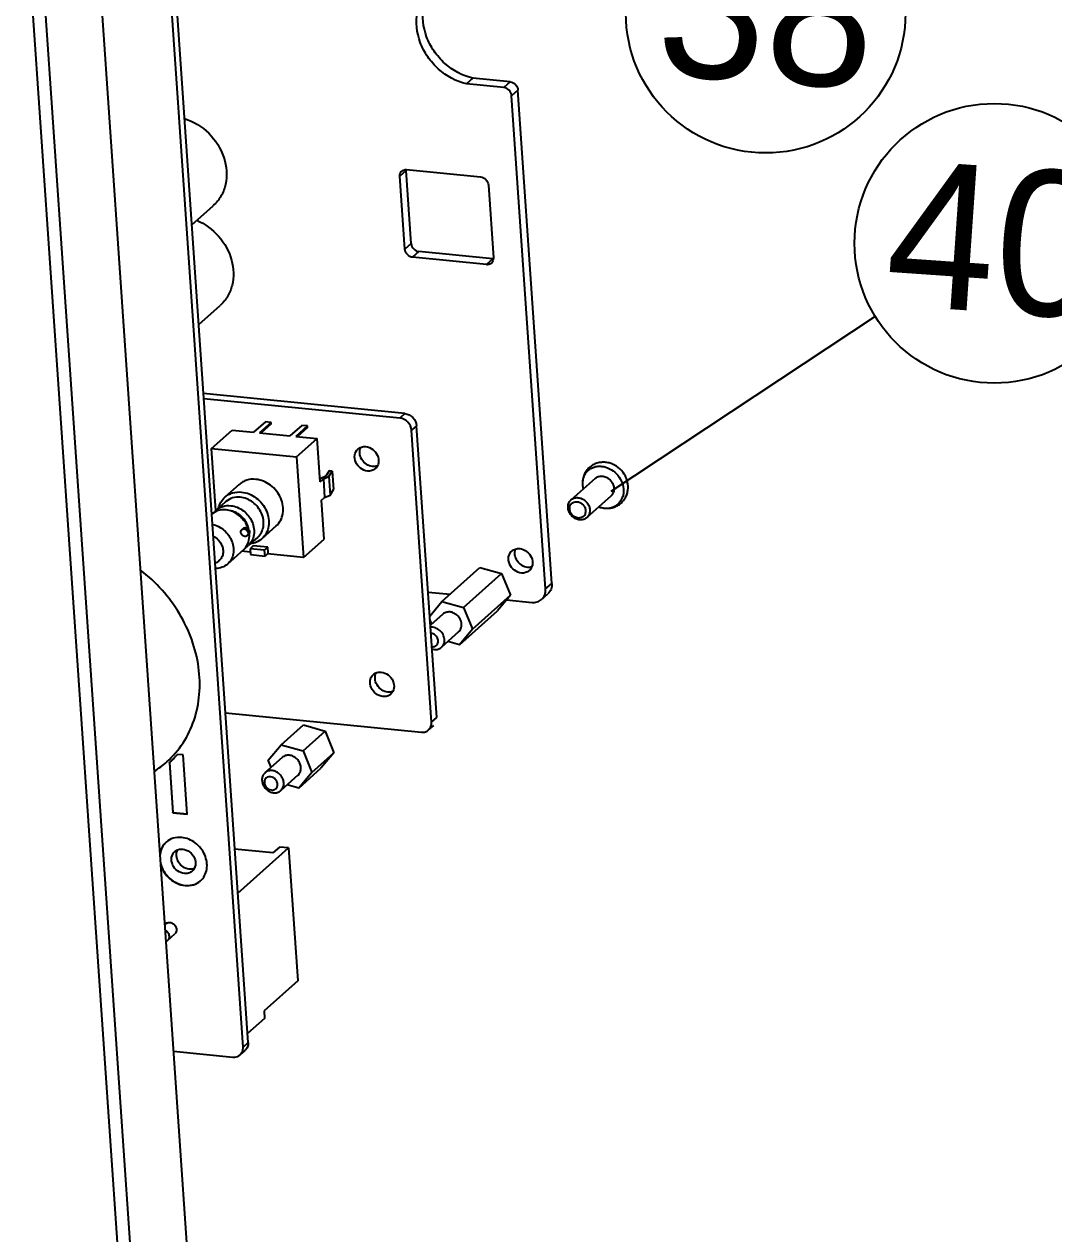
# Model space of a CAD drawing. Extents: x -425 to 6552, y -3049 to 3105.
# Drawn here: x -104.4 to -49, y -1676.7 to -1611.6 of the extents above; entities that cross this region are included whole.
import ezdxf

# ---------------------------------------------------------------- set-up
doc = ezdxf.new("R2010")
doc.units = 0
doc.layers.get('0').update_dxf_attribs({"linetype": 'CONTINUOUS'})
doc.layers.add('DIM', color=1, linetype='CONTINUOUS')
doc.styles.add('TEXTSTYLE_3', font='GOTHIC.TTF')

msp = doc.modelspace()

# ---------------------------------------------------------------- linework, layer by layer
at = {"color": 7, "linetype": 'CONTINUOUS'}
for p, q in [((-92.628, -1666.649), (-97.642, -1593.693)), ((-92.355, -1666.406), (-97.368, -1593.449)), ((-93.716, -1705.391), (-100.826, -1601.94)), ((-96.521, -1708.903), (-103.761, -1603.544)), ((-97.227, -1708.562), (-104.403, -1604.158)), ((-80.261, -1614.516), (-80.603, -1614.821)), ((-78.25, -1614.715), (-80.261, -1614.516)), ((-78.25, -1614.715), (-78.592, -1615.02)), ((-78.592, -1615.02), (-80.603, -1614.821)), ((-77.832, -1615.152), (-78.173, -1615.456)), ((-76.008, -1641.695), (-77.832, -1615.152)), ((-76.349, -1641.999), (-78.173, -1615.456)), ((-83.847, -1619.486), (-84.189, -1619.79)), ((-83.919, -1623.716), (-84.189, -1619.79)), ((-83.578, -1623.412), (-83.847, -1619.486)), ((-83.825, -1619.431), (-79.846, -1619.826)), ((-79.427, -1620.262), (-79.158, -1624.188)), ((-95.379, -1622.399), (-94.231, -1621.377)), ((-83.578, -1623.412), (-83.919, -1623.716)), ((-83.159, -1623.848), (-83.501, -1624.153)), ((-79.179, -1624.243), (-83.159, -1623.848)), ((-79.521, -1624.547), (-83.501, -1624.153)), ((-79.179, -1624.243), (-79.521, -1624.547)), ((-95.01, -1627.767), (-93.863, -1626.744)), ((-83.914, -1632.562), (-94.754, -1631.487)), ((-84.187, -1632.805), (-94.736, -1631.76)), ((-83.914, -1632.562), (-84.187, -1632.805)), ((-94.319, -1634.441), (-93.209, -1633.451)), ((-93.209, -1633.451), (-92.056, -1633.565)), ((-91.423, -1633.002), (-92.056, -1633.565)), ((-91.111, -1633.033), (-91.743, -1633.596)), ((-91.743, -1633.596), (-90.101, -1633.759)), ((-91.105, -1633.112), (-91.658, -1633.605)), ((-91.111, -1633.033), (-91.423, -1633.002)), ((-91.105, -1633.112), (-91.111, -1633.033)), ((-89.469, -1633.196), (-90.101, -1633.759)), ((-89.156, -1633.227), (-89.788, -1633.79)), ((-89.151, -1633.306), (-89.703, -1633.799)), ((-89.156, -1633.227), (-89.469, -1633.196)), ((-89.151, -1633.306), (-89.156, -1633.227)), ((-83.286, -1633.216), (-83.559, -1633.46)), ((-82.48, -1649.164), (-83.559, -1633.46)), ((-82.207, -1648.921), (-83.286, -1633.216)), ((-89.788, -1633.79), (-88.635, -1633.904)), ((-89.745, -1634.894), (-88.635, -1633.904)), ((-88.475, -1636.23), (-88.635, -1633.904)), ((-94.09, -1637.782), (-94.319, -1634.441)), ((-94.319, -1634.441), (-89.745, -1634.894)), ((-89.745, -1634.894), (-89.374, -1640.301)), ((-88.448, -1636.052), (-88.485, -1636.084)), ((-88.475, -1636.23), (-88.304, -1636.078)), ((-88.163, -1635.927), (-88.448, -1636.052)), ((-88.304, -1636.078), (-88.007, -1635.949)), ((-88.304, -1636.078), (-88.236, -1637.072)), ((-87.992, -1635.648), (-88.163, -1635.927)), ((-88.007, -1635.949), (-87.826, -1635.652)), ((-88.007, -1635.949), (-87.939, -1636.943)), ((-87.826, -1635.652), (-87.992, -1635.648)), ((-87.826, -1635.652), (-87.757, -1636.646)), ((-73.681, -1636.045), (-74.979, -1637.203)), ((-92.834, -1636.374), (-93.603, -1637.059)), ((-87.939, -1636.943), (-87.757, -1636.646)), ((-93.546, -1637.295), (-94.058, -1637.751)), ((-88.407, -1637.224), (-88.236, -1637.072)), ((-88.263, -1639.312), (-88.407, -1637.224)), ((-88.236, -1637.072), (-87.939, -1636.943)), ((-72.828, -1637.003), (-74.126, -1638.16)), ((-90.843, -1638.607), (-91.611, -1639.293)), ((-91.839, -1639.209), (-92.351, -1639.666)), ((-89.374, -1640.301), (-88.263, -1639.312)), ((-92.608, -1639.895), (-93.462, -1640.656)), ((-92.234, -1640.018), (-92.695, -1639.972)), ((-92.076, -1639.678), (-92.247, -1639.83)), ((-92.247, -1639.83), (-92.225, -1640.148)), ((-91.465, -1639.908), (-92.247, -1639.83)), ((-91.294, -1639.756), (-92.076, -1639.678)), ((-91.294, -1639.756), (-91.465, -1639.908)), ((-91.443, -1640.226), (-91.465, -1639.908)), ((-91.272, -1640.074), (-91.443, -1640.226)), ((-89.374, -1640.301), (-91.312, -1640.109)), ((-91.272, -1640.074), (-91.294, -1639.756)), ((-92.225, -1640.148), (-91.443, -1640.226)), ((-81.929, -1642.672), (-79.879, -1640.845)), ((-80.76, -1642.998), (-78.71, -1641.17)), ((-79.879, -1640.845), (-78.71, -1641.17)), ((-78.71, -1641.17), (-78.235, -1642.332)), ((-76.349, -1641.999), (-76.008, -1641.695)), ((-82.671, -1642.162), (-81.488, -1642.279)), ((-82.582, -1643.459), (-81.929, -1642.672)), ((-81.929, -1642.672), (-80.76, -1642.998)), ((-80.285, -1644.159), (-78.235, -1642.332)), ((-78.235, -1642.332), (-78.929, -1643.168)), ((-78.443, -1642.581), (-77.077, -1642.717)), ((-76.562, -1642.56), (-76.221, -1642.255)), ((-81.881, -1643.355), (-82.548, -1643.95)), ((-80.979, -1644.995), (-78.929, -1643.168)), ((-80.76, -1642.998), (-80.285, -1644.159)), ((-82.471, -1643.881), (-82.57, -1643.639)), ((-81.028, -1644.313), (-81.95, -1645.135)), ((-80.285, -1644.159), (-80.979, -1644.995)), ((-80.979, -1644.995), (-81.6, -1644.823)), ((-93.574, -1648.657), (-83.026, -1649.703)), ((-82.48, -1649.164), (-82.207, -1648.921)), ((-90.568, -1650.381), (-89.372, -1649.315)), ((-89.399, -1650.712), (-88.204, -1649.646)), ((-89.372, -1649.315), (-88.204, -1649.646)), ((-88.204, -1649.646), (-87.734, -1650.809)), ((-82.64, -1649.585), (-82.367, -1649.341)), ((-91.266, -1651.213), (-90.568, -1650.381)), ((-90.568, -1650.381), (-89.399, -1650.712)), ((-95.844, -1650.93), (-96.157, -1650.899)), ((-96.149, -1650.892), (-96.155, -1650.9)), ((-96.149, -1650.892), (-96.155, -1650.9)), ((-95.625, -1654.111), (-95.844, -1650.93)), ((-90.525, -1651.065), (-91.447, -1651.887)), ((-89.399, -1650.712), (-88.93, -1651.875)), ((-88.93, -1651.875), (-87.734, -1650.809)), ((-87.734, -1650.809), (-88.433, -1651.641)), ((-96.729, -1651.298), (-96.72, -1651.291)), ((-96.728, -1651.299), (-96.719, -1651.292)), ((-96.591, -1651.349), (-96.583, -1651.341)), ((-96.591, -1651.349), (-96.407, -1654.034)), ((-96.583, -1651.341), (-96.398, -1654.026)), ((-91.114, -1651.59), (-91.266, -1651.213)), ((-89.629, -1652.707), (-88.433, -1651.641)), ((-89.671, -1652.022), (-90.594, -1652.845)), ((-88.93, -1651.875), (-89.629, -1652.707)), ((-89.629, -1652.707), (-90.244, -1652.532)), ((-96.407, -1654.034), (-96.398, -1654.026)), ((-96.407, -1654.034), (-95.625, -1654.111)), ((-96.398, -1654.026), (-95.617, -1654.103)), ((-91.02, -1656.204), (-93.07, -1656)), ((-92.907, -1658.37), (-90.173, -1655.932)), ((-90.661, -1655.884), (-91.02, -1656.204)), ((-90.173, -1655.932), (-90.661, -1655.884)), ((-90.173, -1655.932), (-89.681, -1663.089)), ((-96.831, -1660.063), (-96.777, -1660.014)), ((-96.697, -1660.917), (-96.293, -1660.557)), ((-89.681, -1663.089), (-91.492, -1664.703)), ((-91.492, -1664.703), (-91.464, -1665.101)), ((-91.464, -1665.101), (-92.388, -1665.924)), ((-92.628, -1666.649), (-92.355, -1666.406)), ((-96.363, -1666.871), (-93.173, -1667.188)), ((-92.788, -1667.07), (-92.514, -1666.826))]:
    msp.add_line(p, q, dxfattribs=at)
for centre, radius, start, end in [((-83.454, -1619.458), 0.394, 175.89935, 183.95154), ((-79.142, -1623.863), 0.381, 264.33562, 267.40349), ((-73.402, -1636.311), 0.958, 158.93271, 162.61471), ((-73.108, -1636.321), 1.256, 192.38918, 193.87202), ((-93.444, -1638.439), 0.922, 131.74319, 142.51537), ((-73.036, -1636.403), 1.256, 249.56147, 251.05426), ((-93.692, -1639.176), 1.412, 18.74615, 23.43953), ((-93.459, -1638.976), 1.151, 16.03614, 19.62743), ((-93.659, -1639.165), 1.376, 16.55068, 18.73362), ((-93.412, -1638.963), 1.103, 8.70812, 16.05714), ((-93.525, -1639.138), 1.24, 3.93314, 5.4574), ((-93.488, -1639.136), 1.203, 358.72903, 3.95216), ((-92.964, -1638.978), 0.922, 300.98126, 311.68909), ((-100.066, -1647.556), 5.144, 312.49492, 319.46043), ((-100.054, -1647.552), 5.138, 312.49178, 318.30078), ((-100.068, -1647.539), 5.158, 318.30008, 319.34452), ((-100.096, -1647.518), 5.064, 302.2136, 311.69609), ((-100.085, -1647.515), 5.059, 302.11692, 311.57221), ((-96.091, -1656.36), 0.997, 131.72857, 134.61807), ((-95.567, -1656.948), 0.995, 303.99681, 311.72581), ((-96.608, -1660.203), 0.262, 131.78916, 145.47754), ((-96.608, -1660.204), 0.263, 118.1933, 131.6561)]:
    msp.add_arc(centre, radius, start, end, dxfattribs=at)
for points, knots in [([(-80.261, -1614.516), (-80.815, -1614.389), (-81.613, -1613.953), (-82.376, -1613.078), (-82.905, -1612.072), (-83.036, -1610.922), (-82.677, -1609.918), (-82.355, -1609.513), (-82.169, -1609.347)], [0, 0, 0, 0, 0.257926, 0.391345, 0.523152, 0.77035, 0.886842, 1, 1, 1, 1]), ([(-80.603, -1614.821), (-81.157, -1614.694), (-81.955, -1614.257), (-82.717, -1613.383), (-83.246, -1612.377), (-83.378, -1611.227), (-83.019, -1610.223), (-82.697, -1609.818), (-82.511, -1609.651)], [0, 0, 0, 0, 0.257926, 0.391345, 0.523152, 0.77035, 0.886842, 1, 1, 1, 1]), ([(-78.25, -1614.715), (-78.144, -1614.726), (-77.938, -1614.835), (-77.839, -1615.045), (-77.832, -1615.152)], [0, 0, 0, 0, 0.497737, 1, 1, 1, 1]), ([(-78.173, -1615.456), (-78.181, -1615.349), (-78.28, -1615.139), (-78.486, -1615.03), (-78.592, -1615.02)], [0, 0, 0, 0, 0.502263, 1, 1, 1, 1]), ([(-95.77, -1616.687), (-95.286, -1616.838), (-94.382, -1617.404), (-93.554, -1618.713), (-93.447, -1619.994), (-93.78, -1620.874), (-94.067, -1621.23), (-94.232, -1621.376)], [0, 0, 0, 0, 0.260455, 0.523712, 0.770254, 0.886693, 1, 1, 1, 1]), ([(-84.189, -1619.79), (-84.193, -1619.738), (-84.18, -1619.632), (-84.12, -1619.543), (-84.083, -1619.51)], [0, 0, 0, 0, 0.513892, 1, 1, 1, 1]), ([(-84.083, -1619.51), (-84.032, -1619.465), (-83.94, -1619.428), (-83.849, -1619.429), (-83.825, -1619.431)], [0, 0, 0, 0, 0.738169, 1, 1, 1, 1]), ([(-79.846, -1619.826), (-79.74, -1619.836), (-79.534, -1619.945), (-79.435, -1620.155), (-79.427, -1620.262)], [0, 0, 0, 0, 0.497737, 1, 1, 1, 1]), ([(-95.115, -1622.16), (-94.668, -1622.351), (-93.859, -1622.954), (-93.147, -1624.237), (-93.097, -1625.446), (-93.432, -1626.27), (-93.706, -1626.604), (-93.863, -1626.744)], [0, 0, 0, 0, 0.262887, 0.525309, 0.770505, 0.886675, 1, 1, 1, 1]), ([(-83.501, -1624.153), (-83.607, -1624.142), (-83.813, -1624.033), (-83.912, -1623.823), (-83.919, -1623.716)], [0, 0, 0, 0, 0.497737, 1, 1, 1, 1]), ([(-83.578, -1623.412), (-83.57, -1623.519), (-83.471, -1623.729), (-83.265, -1623.838), (-83.159, -1623.848)], [0, 0, 0, 0, 0.502263, 1, 1, 1, 1]), ([(-79.264, -1624.469), (-79.314, -1624.513), (-79.406, -1624.551), (-79.497, -1624.55), (-79.521, -1624.547)], [0, 0, 0, 0, 0.738169, 1, 1, 1, 1]), ([(-79.158, -1624.188), (-79.154, -1624.241), (-79.167, -1624.347), (-79.227, -1624.436), (-79.264, -1624.469)], [0, 0, 0, 0, 0.513892, 1, 1, 1, 1]), ([(-83.559, -1633.46), (-83.571, -1633.3), (-83.719, -1632.984), (-84.028, -1632.821), (-84.187, -1632.805)], [0, 0, 0, 0, 0.502262, 1, 1, 1, 1]), ([(-83.914, -1632.562), (-83.755, -1632.578), (-83.446, -1632.741), (-83.297, -1633.056), (-83.286, -1633.216)], [0, 0, 0, 0, 0.497738, 1, 1, 1, 1]), ([(-85.933, -1635.653), (-86.066, -1635.64), (-86.331, -1635.527), (-86.59, -1635.198), (-86.66, -1634.794), (-86.536, -1634.55), (-86.447, -1634.471)], [0, 0, 0, 0, 0.255793, 0.52124, 0.771728, 1, 1, 1, 1]), ([(-86.447, -1634.471), (-86.392, -1634.421), (-86.255, -1634.346), (-86.1, -1634.333), (-86.023, -1634.341)], [0, 0, 0, 0, 0.488339, 1, 1, 1, 1]), ([(-85.659, -1635.409), (-85.775, -1635.398), (-86.007, -1635.31), (-86.259, -1635.046), (-86.378, -1634.707), (-86.338, -1634.471), (-86.288, -1634.375)], [0, 0, 0, 0, 0.250718, 0.51239, 0.766179, 1, 1, 1, 1]), ([(-86.023, -1634.341), (-85.89, -1634.354), (-85.624, -1634.468), (-85.365, -1634.796), (-85.295, -1635.2), (-85.419, -1635.444), (-85.508, -1635.524)], [0, 0, 0, 0, 0.255793, 0.52124, 0.771728, 1, 1, 1, 1]), ([(-85.508, -1635.524), (-85.563, -1635.573), (-85.7, -1635.649), (-85.856, -1635.661), (-85.933, -1635.653)], [0, 0, 0, 0, 0.488339, 1, 1, 1, 1]), ([(-71.962, -1636.876), (-71.938, -1636.8), (-71.906, -1636.642), (-71.906, -1636.399), (-71.953, -1636.159), (-72.073, -1635.854), (-72.324, -1635.52), (-72.673, -1635.293), (-72.985, -1635.197), (-73.226, -1635.171), (-73.467, -1635.193), (-73.697, -1635.265), (-73.905, -1635.383), (-74.084, -1635.543), (-74.224, -1635.738), (-74.287, -1635.886), (-74.311, -1635.962)], [0, 0, 0, 0, 0.062071, 0.12453, 0.187447, 0.250797, 0.377742, 0.504217, 0.567111, 0.629552, 0.691607, 0.753387, 0.815008, 0.876581, 0.938209, 1, 1, 1, 1]), ([(-74.296, -1635.967), (-74.272, -1635.905), (-74.211, -1635.785), (-74.083, -1635.633), (-73.923, -1635.513), (-73.738, -1635.432), (-73.536, -1635.391), (-73.25, -1635.394), (-72.888, -1635.505), (-72.517, -1635.78), (-72.251, -1636.159), (-72.144, -1636.527), (-72.144, -1636.818), (-72.171, -1636.957), (-72.192, -1637.023)], [0, 0, 0, 0, 0.058279, 0.115631, 0.172878, 0.230846, 0.290232, 0.351484, 0.479358, 0.61299, 0.747401, 0.877247, 0.939615, 1, 1, 1, 1]), ([(-91.934, -1636.099), (-92.097, -1636.083), (-92.348, -1636.103), (-92.646, -1636.229), (-92.775, -1636.321), (-92.834, -1636.374)], [0, 0, 0, 0, 0.510128, 0.756686, 1, 1, 1, 1]), ([(-90.843, -1638.607), (-90.748, -1638.523), (-90.586, -1638.316), (-90.462, -1637.934), (-90.461, -1637.517), (-90.582, -1637.1), (-90.812, -1636.719), (-91.131, -1636.405), (-91.512, -1636.185), (-91.794, -1636.113), (-91.934, -1636.099)], [0, 0, 0, 0, 0.112782, 0.229247, 0.351548, 0.479668, 0.611675, 0.744487, 0.874788, 1, 1, 1, 1]), ([(-74.311, -1635.962), (-74.342, -1636.062), (-74.378, -1636.273), (-74.358, -1636.486), (-74.335, -1636.59)], [0, 0, 0, 0, 0.497784, 1, 1, 1, 1]), ([(-74.317, -1636.025), (-74.344, -1636.114), (-74.375, -1636.304), (-74.356, -1636.495), (-74.335, -1636.59)], [0, 0, 0, 0, 0.489207, 1, 1, 1, 1]), ([(-73.681, -1636.045), (-73.636, -1636.005), (-73.526, -1635.941), (-73.335, -1635.914), (-73.136, -1635.954), (-72.953, -1636.055), (-72.802, -1636.207), (-72.699, -1636.393), (-72.656, -1636.593), (-72.672, -1636.727), (-72.691, -1636.789)], [0, 0, 0, 0, 0.113422, 0.231335, 0.355972, 0.486567, 0.620025, 0.752226, 0.879492, 1, 1, 1, 1]), ([(-93.603, -1637.059), (-93.544, -1637.007), (-93.415, -1636.915), (-93.117, -1636.789), (-92.866, -1636.768), (-92.703, -1636.784)], [0, 0, 0, 0, 0.243317, 0.489874, 1, 1, 1, 1]), ([(-92.703, -1636.784), (-92.563, -1636.798), (-92.281, -1636.87), (-91.9, -1637.09), (-91.581, -1637.404), (-91.351, -1637.785), (-91.23, -1638.202), (-91.23, -1638.62), (-91.355, -1639.001), (-91.517, -1639.209), (-91.611, -1639.293)], [0, 0, 0, 0, 0.125211, 0.255512, 0.388324, 0.520333, 0.648453, 0.770755, 0.887219, 1, 1, 1, 1]), ([(-72.828, -1637.003), (-72.796, -1636.975), (-72.74, -1636.909), (-72.704, -1636.83), (-72.691, -1636.789)], [0, 0, 0, 0, 0.494858, 1, 1, 1, 1]), ([(-94.058, -1637.751), (-93.958, -1637.662), (-93.709, -1637.524), (-93.427, -1637.502), (-93.287, -1637.516)], [0, 0, 0, 0, 0.488405, 1, 1, 1, 1]), ([(-93.946, -1637.651), (-93.92, -1637.537), (-93.836, -1637.317), (-93.688, -1637.135), (-93.603, -1637.059)], [0, 0, 0, 0, 0.506663, 1, 1, 1, 1]), ([(-92.774, -1637.059), (-92.914, -1637.045), (-93.196, -1637.067), (-93.446, -1637.205), (-93.546, -1637.295)], [0, 0, 0, 0, 0.511595, 1, 1, 1, 1]), ([(-93.287, -1637.516), (-93.167, -1637.528), (-92.925, -1637.59), (-92.599, -1637.778), (-92.325, -1638.047), (-92.128, -1638.374), (-92.025, -1638.731), (-92.025, -1639.089), (-92.132, -1639.416), (-92.271, -1639.594), (-92.351, -1639.666)], [0, 0, 0, 0, 0.125211, 0.255512, 0.388324, 0.520333, 0.648453, 0.770755, 0.887219, 1, 1, 1, 1]), ([(-91.839, -1639.209), (-91.758, -1639.137), (-91.619, -1638.959), (-91.513, -1638.632), (-91.512, -1638.275), (-91.616, -1637.917), (-91.813, -1637.591), (-92.086, -1637.322), (-92.413, -1637.133), (-92.655, -1637.071), (-92.774, -1637.059)], [0, 0, 0, 0, 0.112781, 0.229245, 0.351547, 0.479667, 0.611676, 0.744488, 0.874789, 1, 1, 1, 1]), ([(-74.126, -1638.16), (-74.171, -1638.2), (-74.281, -1638.264), (-74.472, -1638.292), (-74.671, -1638.252), (-74.854, -1638.15), (-75.005, -1637.999), (-75.108, -1637.813), (-75.151, -1637.612), (-75.135, -1637.478), (-75.116, -1637.417)], [0, 0, 0, 0, 0.113422, 0.231335, 0.355972, 0.486566, 0.620024, 0.752226, 0.879493, 1, 1, 1, 1]), ([(-75.116, -1637.417), (-75.103, -1637.376), (-75.067, -1637.297), (-75.011, -1637.231), (-74.979, -1637.203)], [0, 0, 0, 0, 0.505138, 1, 1, 1, 1]), ([(-75.034, -1637.548), (-75.018, -1637.498), (-74.965, -1637.404), (-74.828, -1637.314), (-74.66, -1637.293), (-74.49, -1637.34), (-74.341, -1637.446), (-74.233, -1637.594), (-74.182, -1637.766), (-74.191, -1637.884), (-74.208, -1637.936)], [0, 0, 0, 0, 0.11591, 0.230514, 0.3502, 0.477907, 0.611792, 0.746796, 0.877317, 1, 1, 1, 1]), ([(-74.979, -1637.203), (-74.934, -1637.163), (-74.825, -1637.099), (-74.633, -1637.071), (-74.435, -1637.111), (-74.251, -1637.213), (-74.1, -1637.364), (-73.998, -1637.55), (-73.955, -1637.751), (-73.97, -1637.885), (-73.989, -1637.946)], [0, 0, 0, 0, 0.113422, 0.231335, 0.355972, 0.486566, 0.620024, 0.752226, 0.879493, 1, 1, 1, 1]), ([(-73.443, -1637.59), (-73.37, -1637.615), (-73.219, -1637.653), (-72.987, -1637.665), (-72.758, -1637.633), (-72.541, -1637.556), (-72.344, -1637.437), (-72.176, -1637.279), (-72.045, -1637.091), (-71.985, -1636.949), (-71.962, -1636.876)], [0, 0, 0, 0, 0.126662, 0.25247, 0.377582, 0.502208, 0.626565, 0.750854, 0.875264, 1, 1, 1, 1]), ([(-73.443, -1637.59), (-73.316, -1637.634), (-73.113, -1637.668), (-72.851, -1637.637), (-72.669, -1637.577), (-72.506, -1637.482), (-72.369, -1637.355), (-72.26, -1637.2), (-72.211, -1637.084), (-72.192, -1637.023)], [0, 0, 0, 0, 0.26364, 0.390124, 0.513366, 0.634486, 0.754945, 0.876305, 1, 1, 1, 1]), ([(-93.543, -1637.744), (-93.682, -1637.731), (-93.961, -1637.752), (-94.209, -1637.887), (-94.309, -1637.975)], [0, 0, 0, 0, 0.51157, 1, 1, 1, 1]), ([(-92.397, -1638.615), (-92.448, -1638.498), (-92.581, -1638.277), (-92.854, -1638.007), (-93.181, -1637.819), (-93.423, -1637.756), (-93.543, -1637.744)], [0, 0, 0, 0, 0.253675, 0.508925, 0.759358, 1, 1, 1, 1]), ([(-92.375, -1638.589), (-92.445, -1638.393), (-92.688, -1638.038), (-93.074, -1637.84), (-93.274, -1637.803)], [0, 0, 0, 0, 0.505967, 1, 1, 1, 1]), ([(-74.208, -1637.936), (-74.224, -1637.986), (-74.277, -1638.081), (-74.414, -1638.171), (-74.582, -1638.192), (-74.752, -1638.145), (-74.901, -1638.039), (-75.009, -1637.89), (-75.06, -1637.719), (-75.051, -1637.601), (-75.034, -1637.548)], [0, 0, 0, 0, 0.11591, 0.230514, 0.3502, 0.477907, 0.611792, 0.746796, 0.877317, 1, 1, 1, 1]), ([(-73.989, -1637.946), (-74.002, -1637.987), (-74.038, -1638.066), (-74.094, -1638.132), (-74.126, -1638.16)], [0, 0, 0, 0, 0.505138, 1, 1, 1, 1]), ([(-94.271, -1638.525), (-94.156, -1638.549), (-93.93, -1638.63), (-93.63, -1638.835), (-93.385, -1639.108), (-93.214, -1639.428), (-93.13, -1639.771), (-93.142, -1640.111), (-93.251, -1640.419), (-93.385, -1640.587), (-93.462, -1640.656)], [0, 0, 0, 0, 0.127066, 0.258339, 0.391183, 0.522546, 0.649756, 0.771284, 0.887335, 1, 1, 1, 1]), ([(-92.532, -1639.171), (-92.613, -1639.163), (-92.731, -1639.068), (-92.757, -1638.905), (-92.719, -1638.829), (-92.691, -1638.804)], [0, 0, 0, 0, 0.51279, 0.767725, 1, 1, 1, 1]), ([(-92.486, -1638.699), (-92.405, -1638.707), (-92.287, -1638.801), (-92.261, -1638.965), (-92.299, -1639.041), (-92.327, -1639.065)], [0, 0, 0, 0, 0.51279, 0.767725, 1, 1, 1, 1]), ([(-94.227, -1639.151), (-94.083, -1639.226), (-93.891, -1639.4), (-93.744, -1639.691), (-93.694, -1639.924), (-93.709, -1640.153), (-93.792, -1640.358), (-93.935, -1640.52), (-94.061, -1640.589), (-94.127, -1640.612)], [0, 0, 0, 0, 0.267107, 0.400652, 0.529691, 0.652779, 0.770366, 0.884886, 1, 1, 1, 1]), ([(-92.608, -1639.895), (-92.508, -1639.806), (-92.344, -1639.577), (-92.289, -1639.302), (-92.286, -1639.163)], [0, 0, 0, 0, 0.48858, 1, 1, 1, 1]), ([(-92.356, -1638.934), (-92.345, -1638.969), (-92.338, -1639.042), (-92.375, -1639.108), (-92.4, -1639.131)], [0, 0, 0, 0, 0.520678, 1, 1, 1, 1]), ([(-91.611, -1639.293), (-91.696, -1639.368), (-91.895, -1639.495), (-92.122, -1639.553), (-92.238, -1639.566)], [0, 0, 0, 0, 0.493355, 1, 1, 1, 1]), ([(-77.651, -1641.14), (-77.784, -1641.126), (-78.05, -1641.013), (-78.309, -1640.684), (-78.379, -1640.28), (-78.254, -1640.036), (-78.165, -1639.957)], [0, 0, 0, 0, 0.255793, 0.52124, 0.771728, 1, 1, 1, 1]), ([(-78.165, -1639.957), (-78.11, -1639.908), (-77.973, -1639.832), (-77.818, -1639.82), (-77.741, -1639.828)], [0, 0, 0, 0, 0.488339, 1, 1, 1, 1]), ([(-77.309, -1640.835), (-77.42, -1640.824), (-77.643, -1640.742), (-77.892, -1640.494), (-78.02, -1640.173), (-77.998, -1639.943), (-77.959, -1639.845)], [0, 0, 0, 0, 0.249401, 0.509932, 0.764287, 1, 1, 1, 1]), ([(-77.741, -1639.828), (-77.608, -1639.841), (-77.342, -1639.954), (-77.083, -1640.283), (-77.013, -1640.687), (-77.138, -1640.931), (-77.227, -1641.01)], [0, 0, 0, 0, 0.255793, 0.52124, 0.771728, 1, 1, 1, 1]), ([(-93.462, -1640.656), (-93.547, -1640.732), (-93.753, -1640.855), (-93.989, -1640.896), (-94.108, -1640.897)], [0, 0, 0, 0, 0.491102, 1, 1, 1, 1]), ([(-96.728, -1651.299), (-96.395, -1651.002), (-95.8, -1650.309), (-95.203, -1649.059), (-94.922, -1647.66), (-94.985, -1645.67), (-95.89, -1643.204), (-97.307, -1641.624), (-98.14, -1640.99)], [0, 0, 0, 0, 0.113697, 0.229572, 0.349268, 0.473564, 0.733149, 1, 1, 1, 1]), ([(-77.227, -1641.01), (-77.282, -1641.059), (-77.419, -1641.135), (-77.574, -1641.147), (-77.651, -1641.14)], [0, 0, 0, 0, 0.488339, 1, 1, 1, 1]), ([(-76.562, -1642.56), (-76.488, -1642.493), (-76.368, -1642.315), (-76.342, -1642.104), (-76.349, -1641.999)], [0, 0, 0, 0, 0.486101, 1, 1, 1, 1]), ([(-76.008, -1641.695), (-76, -1641.8), (-76.026, -1642.011), (-76.146, -1642.189), (-76.221, -1642.255)], [0, 0, 0, 0, 0.513899, 1, 1, 1, 1]), ([(-77.077, -1642.717), (-76.983, -1642.726), (-76.795, -1642.711), (-76.629, -1642.619), (-76.562, -1642.56)], [0, 0, 0, 0, 0.511657, 1, 1, 1, 1]), ([(-81.107, -1643.416), (-81.163, -1643.365), (-81.289, -1643.281), (-81.502, -1643.224), (-81.712, -1643.244), (-81.832, -1643.312), (-81.881, -1643.355)], [0, 0, 0, 0, 0.268968, 0.526098, 0.768291, 1, 1, 1, 1]), ([(-81.028, -1644.313), (-80.999, -1644.287), (-80.948, -1644.228), (-80.875, -1644.085), (-80.852, -1643.872), (-80.93, -1643.62), (-81.041, -1643.476), (-81.107, -1643.416)], [0, 0, 0, 0, 0.114257, 0.230479, 0.472759, 0.731862, 1, 1, 1, 1]), ([(-82.03, -1644.238), (-82.1, -1644.174), (-82.262, -1644.075), (-82.452, -1644.05), (-82.541, -1644.061)], [0, 0, 0, 0, 0.516057, 1, 1, 1, 1]), ([(-82.271, -1644.497), (-82.306, -1644.465), (-82.383, -1644.414), (-82.474, -1644.391), (-82.518, -1644.389)], [0, 0, 0, 0, 0.511766, 1, 1, 1, 1]), ([(-82.469, -1645.104), (-82.434, -1645.109), (-82.363, -1645.108), (-82.264, -1645.072), (-82.185, -1645.004), (-82.136, -1644.91), (-82.121, -1644.802), (-82.146, -1644.652), (-82.213, -1644.549), (-82.271, -1644.497)], [0, 0, 0, 0, 0.123845, 0.242156, 0.358204, 0.476294, 0.599797, 0.72981, 1, 1, 1, 1]), ([(-81.95, -1645.135), (-81.921, -1645.109), (-81.87, -1645.05), (-81.798, -1644.908), (-81.774, -1644.694), (-81.852, -1644.442), (-81.963, -1644.298), (-82.03, -1644.238)], [0, 0, 0, 0, 0.114257, 0.230479, 0.472758, 0.731861, 1, 1, 1, 1]), ([(-82.461, -1645.227), (-82.415, -1645.241), (-82.323, -1645.259), (-82.184, -1645.253), (-82.056, -1645.213), (-81.982, -1645.164), (-81.95, -1645.135)], [0, 0, 0, 0, 0.263497, 0.516628, 0.760885, 1, 1, 1, 1]), ([(-85.099, -1647.783), (-85.232, -1647.77), (-85.498, -1647.657), (-85.757, -1647.328), (-85.827, -1646.924), (-85.702, -1646.68), (-85.613, -1646.601)], [0, 0, 0, 0, 0.255793, 0.52124, 0.771728, 1, 1, 1, 1]), ([(-85.613, -1646.601), (-85.558, -1646.552), (-85.421, -1646.476), (-85.266, -1646.464), (-85.189, -1646.471)], [0, 0, 0, 0, 0.488339, 1, 1, 1, 1]), ([(-84.834, -1647.547), (-84.95, -1647.536), (-85.183, -1647.447), (-85.436, -1647.18), (-85.554, -1646.839), (-85.511, -1646.602), (-85.46, -1646.506)], [0, 0, 0, 0, 0.2509, 0.512726, 0.766428, 1, 1, 1, 1]), ([(-85.189, -1646.471), (-85.056, -1646.485), (-84.79, -1646.598), (-84.531, -1646.927), (-84.461, -1647.33), (-84.586, -1647.574), (-84.675, -1647.654)], [0, 0, 0, 0, 0.255793, 0.52124, 0.771728, 1, 1, 1, 1]), ([(-84.675, -1647.654), (-84.73, -1647.703), (-84.867, -1647.779), (-85.022, -1647.791), (-85.099, -1647.783)], [0, 0, 0, 0, 0.488339, 1, 1, 1, 1]), ([(-82.64, -1649.585), (-82.584, -1649.535), (-82.494, -1649.402), (-82.475, -1649.243), (-82.48, -1649.164)], [0, 0, 0, 0, 0.486101, 1, 1, 1, 1]), ([(-83.026, -1649.703), (-82.956, -1649.71), (-82.815, -1649.698), (-82.69, -1649.63), (-82.64, -1649.585)], [0, 0, 0, 0, 0.511657, 1, 1, 1, 1]), ([(-90.333, -1650.962), (-90.368, -1650.972), (-90.437, -1650.999), (-90.498, -1651.041), (-90.525, -1651.065)], [0, 0, 0, 0, 0.50386, 1, 1, 1, 1]), ([(-89.671, -1652.022), (-89.625, -1651.981), (-89.548, -1651.876), (-89.5, -1651.683), (-89.522, -1651.477), (-89.609, -1651.279), (-89.75, -1651.112), (-89.932, -1650.993), (-90.133, -1650.936), (-90.27, -1650.945), (-90.333, -1650.962)], [0, 0, 0, 0, 0.113636, 0.231969, 0.357228, 0.488429, 0.622171, 0.754101, 0.88054, 1, 1, 1, 1]), ([(-91.255, -1651.785), (-91.291, -1651.794), (-91.36, -1651.821), (-91.42, -1651.863), (-91.447, -1651.887)], [0, 0, 0, 0, 0.503855, 1, 1, 1, 1]), ([(-90.594, -1652.845), (-90.548, -1652.804), (-90.47, -1652.699), (-90.422, -1652.506), (-90.444, -1652.299), (-90.531, -1652.102), (-90.673, -1651.934), (-90.854, -1651.816), (-91.055, -1651.759), (-91.193, -1651.768), (-91.255, -1651.785)], [0, 0, 0, 0, 0.113637, 0.231969, 0.357228, 0.48843, 0.622171, 0.754101, 0.880539, 1, 1, 1, 1]), ([(-91.447, -1651.887), (-91.494, -1651.929), (-91.571, -1652.033), (-91.619, -1652.226), (-91.597, -1652.433), (-91.51, -1652.631), (-91.368, -1652.798), (-91.187, -1652.916), (-90.986, -1652.974), (-90.849, -1652.964), (-90.786, -1652.948)], [0, 0, 0, 0, 0.113637, 0.231969, 0.357228, 0.48843, 0.622171, 0.754101, 0.880539, 1, 1, 1, 1]), ([(-91.264, -1652.109), (-91.305, -1652.12), (-91.384, -1652.16), (-91.461, -1652.27), (-91.485, -1652.407), (-91.454, -1652.549), (-91.374, -1652.677), (-91.258, -1652.772), (-91.121, -1652.821), (-91.026, -1652.818), (-90.982, -1652.806)], [0, 0, 0, 0, 0.115221, 0.230284, 0.351253, 0.48025, 0.614729, 0.749341, 0.878673, 1, 1, 1, 1]), ([(-90.982, -1652.806), (-90.941, -1652.795), (-90.862, -1652.754), (-90.785, -1652.644), (-90.761, -1652.507), (-90.793, -1652.366), (-90.872, -1652.238), (-90.988, -1652.143), (-91.125, -1652.093), (-91.221, -1652.097), (-91.264, -1652.109)], [0, 0, 0, 0, 0.115221, 0.230284, 0.351253, 0.48025, 0.614729, 0.749341, 0.878673, 1, 1, 1, 1]), ([(-90.786, -1652.948), (-90.75, -1652.938), (-90.682, -1652.911), (-90.621, -1652.869), (-90.594, -1652.845)], [0, 0, 0, 0, 0.503855, 1, 1, 1, 1]), ([(-96.763, -1655.623), (-96.851, -1655.702), (-97.002, -1655.896), (-97.077, -1656.129), (-97.096, -1656.25)], [0, 0, 0, 0, 0.491885, 1, 1, 1, 1]), ([(-96.791, -1655.65), (-96.832, -1655.691), (-96.986, -1655.872), (-97.072, -1656.107), (-97.094, -1656.284)], [0, 0, 0, 0, 0.246017, 1, 1, 1, 1]), ([(-95.927, -1655.368), (-96.078, -1655.353), (-96.384, -1655.377), (-96.654, -1655.527), (-96.763, -1655.623)], [0, 0, 0, 0, 0.511653, 1, 1, 1, 1]), ([(-94.914, -1657.698), (-94.826, -1657.62), (-94.676, -1657.427), (-94.518, -1656.947), (-94.63, -1656.264), (-95.142, -1655.618), (-95.665, -1655.394), (-95.927, -1655.368)], [0, 0, 0, 0, 0.113585, 0.230876, 0.48052, 0.745076, 1, 1, 1, 1]), ([(-95.784, -1657.309), (-95.918, -1657.296), (-96.183, -1657.182), (-96.442, -1656.854), (-96.512, -1656.45), (-96.388, -1656.206), (-96.299, -1656.126)], [0, 0, 0, 0, 0.255807, 0.521236, 0.771722, 1, 1, 1, 1]), ([(-96.299, -1656.126), (-96.244, -1656.077), (-96.107, -1656.002), (-95.952, -1655.989), (-95.875, -1655.997)], [0, 0, 0, 0, 0.488363, 1, 1, 1, 1]), ([(-95.52, -1657.073), (-95.636, -1657.061), (-95.868, -1656.973), (-96.12, -1656.708), (-96.238, -1656.368), (-96.197, -1656.132), (-96.147, -1656.036)], [0, 0, 0, 0, 0.250804, 0.512525, 0.766274, 1, 1, 1, 1]), ([(-95.875, -1655.997), (-95.742, -1656.01), (-95.476, -1656.123), (-95.217, -1656.452), (-95.147, -1656.856), (-95.271, -1657.1), (-95.36, -1657.18)], [0, 0, 0, 0, 0.255807, 0.521236, 0.771722, 1, 1, 1, 1]), ([(-97.06, -1656.775), (-96.983, -1657.077), (-96.638, -1657.632), (-96.043, -1657.915), (-95.741, -1657.945)], [0, 0, 0, 0, 0.506478, 1, 1, 1, 1]), ([(-97.057, -1656.826), (-96.973, -1657.118), (-96.626, -1657.653), (-96.044, -1657.924), (-95.749, -1657.953)], [0, 0, 0, 0, 0.507087, 1, 1, 1, 1]), ([(-95.36, -1657.18), (-95.415, -1657.229), (-95.552, -1657.304), (-95.708, -1657.317), (-95.784, -1657.309)], [0, 0, 0, 0, 0.488363, 1, 1, 1, 1]), ([(-95.749, -1657.953), (-95.598, -1657.968), (-95.292, -1657.944), (-95.022, -1657.794), (-94.914, -1657.698)], [0, 0, 0, 0, 0.511653, 1, 1, 1, 1]), ([(-95.741, -1657.945), (-95.612, -1657.958), (-95.353, -1657.944), (-95.114, -1657.842), (-95.011, -1657.772)], [0, 0, 0, 0, 0.510906, 1, 1, 1, 1]), ([(-96.564, -1659.941), (-96.495, -1659.948), (-96.359, -1660.006), (-96.225, -1660.176), (-96.189, -1660.384), (-96.253, -1660.509), (-96.299, -1660.55)], [0, 0, 0, 0, 0.25583, 0.521247, 0.771734, 1, 1, 1, 1]), ([(-96.81, -1660.359), (-96.754, -1660.392), (-96.656, -1660.486), (-96.611, -1660.615), (-96.607, -1660.679)], [0, 0, 0, 0, 0.507142, 1, 1, 1, 1]), ([(-96.607, -1660.679), (-96.604, -1660.723), (-96.615, -1660.813), (-96.666, -1660.889), (-96.697, -1660.917)], [0, 0, 0, 0, 0.513919, 1, 1, 1, 1]), ([(-92.788, -1667.07), (-92.732, -1667.02), (-92.642, -1666.887), (-92.622, -1666.728), (-92.628, -1666.649)], [0, 0, 0, 0, 0.486101, 1, 1, 1, 1]), ([(-92.355, -1666.406), (-92.349, -1666.485), (-92.368, -1666.643), (-92.458, -1666.776), (-92.514, -1666.826)], [0, 0, 0, 0, 0.513899, 1, 1, 1, 1]), ([(-93.173, -1667.188), (-93.138, -1667.191), (-93.001, -1667.193), (-92.863, -1667.137), (-92.788, -1667.07)], [0, 0, 0, 0, 0.262176, 1, 1, 1, 1])]:
    msp.add_open_spline(points, degree=3, knots=knots, dxfattribs=at)
for points in [[(-85.395, -1635.377), (-85.478, -1635.408), (-85.571, -1635.418), (-85.659, -1635.409)], [(-92.691, -1638.804), (-92.67, -1638.785), (-92.641, -1638.772), (-92.613, -1638.766)], [(-92.618, -1638.739), (-92.596, -1638.719), (-92.568, -1638.706), (-92.539, -1638.701)], [(-92.613, -1638.766), (-92.595, -1638.763), (-92.577, -1638.762), (-92.56, -1638.764)], [(-92.56, -1638.764), (-92.541, -1638.766), (-92.523, -1638.77), (-92.506, -1638.777)], [(-92.539, -1638.701), (-92.522, -1638.698), (-92.504, -1638.697), (-92.486, -1638.699)], [(-92.506, -1638.777), (-92.471, -1638.79), (-92.44, -1638.811), (-92.414, -1638.838)], [(-92.479, -1639.169), (-92.496, -1639.172), (-92.514, -1639.173), (-92.532, -1639.171)], [(-92.4, -1639.131), (-92.422, -1639.15), (-92.45, -1639.163), (-92.479, -1639.169)], [(-92.414, -1638.838), (-92.388, -1638.865), (-92.368, -1638.898), (-92.356, -1638.934)], [(-77.093, -1640.818), (-77.162, -1640.837), (-77.237, -1640.842), (-77.309, -1640.835)], [(-84.565, -1647.512), (-84.649, -1647.545), (-84.744, -1647.556), (-84.834, -1647.547)], [(-95.246, -1657.036), (-95.332, -1657.071), (-95.428, -1657.082), (-95.52, -1657.073)], [(-96.732, -1659.973), (-96.682, -1659.946), (-96.621, -1659.935), (-96.564, -1659.941)], [(-96.697, -1660.917), (-96.718, -1660.936), (-96.743, -1660.951), (-96.769, -1660.962)]]:
    msp.add_open_spline(points, degree=3, dxfattribs=at)
at = {"layer": 'DIM', "color": 1, "linetype": 'CONTINUOUS'}
msp.add_line((-58.613, -1627.333), (-72.834, -1636.756), dxfattribs=at)
for centre in [(-64.504, -1611.015), (-52.199, -1623.4)]:
    msp.add_circle(centre, 7.524, dxfattribs=at)

# ---------------------------------------------------------------- texts
at = {"layer": 'DIM', "color": 1, "linetype": 'CONTINUOUS', "char_height": 7.8261, "width": 15.73945, "attachment_point": 1, "rotation": 356.03574, "style": 'TEXTSTYLE_3'}
for s, insert in [('38', (-69.952, -1606.5)), ('40', (-57.646, -1618.886))]:
    msp.add_mtext(s, dxfattribs=dict(at, insert=insert))

doc.saveas('drawing.dxf')
